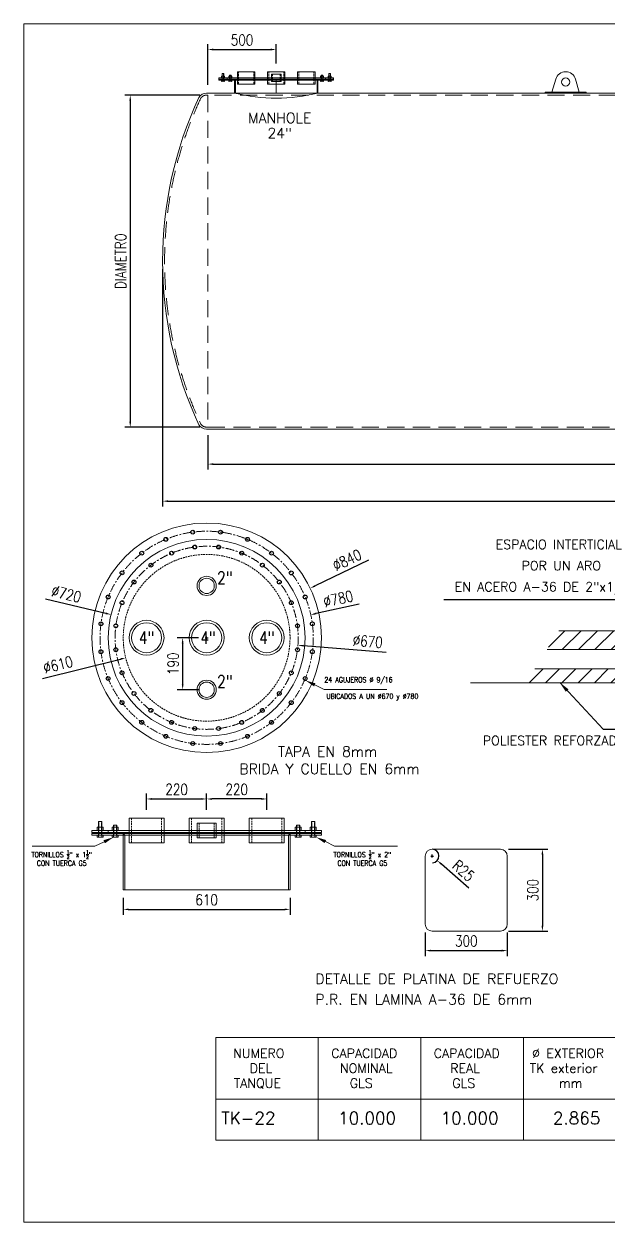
# Model space of a CAD drawing. Extents: x 174420 to 213214, y -41877 to -13498.
# Drawn here: x 187416 to 191689, y -29821 to -21053 of the extents above; entities that cross this region are included whole.
import ezdxf
from ezdxf.enums import TextEntityAlignment as Align

# ---------------------------------------------------------------- set-up
doc = ezdxf.new("R2010")
doc.units = 0
doc.header["$LTSCALE"] = 500
doc.header["$MEASUREMENT"] = 0
doc.linetypes.add('CENTER', pattern=[2, 1.25, -0.25, 0.25, -0.25])
doc.linetypes.add('HIDDEN', pattern=[0.375, 0.25, -0.125])
doc.layers.get('0').update_dxf_attribs({"linetype": 'CONTINUOUS', "lineweight": 9})
for name, color, linetype, lineweight in [('CENTER', 5, 'CENTER', 9), ('COTA', 2, 'CONTINUOUS', 9), ('COTAS', 2, 'CONTINUOUS', 9), ('dibujo', 7, 'CONTINUOUS', 30), ('FIBRA', 3, 'CONTINUOUS', 20), ('INVISIBLE', 1, 'HIDDEN', 9), ('TEXTO', 6, 'CONTINUOUS', 9)]:
    doc.layers.add(name, color=color, linetype=linetype, lineweight=lineweight)
doc.styles.add('ROMAND', font='romand')
doc.styles.get("Standard").update_dxf_attribs({"font": 'SIMPLEX.shx', "width": 0.8, "height": 80})
doc.dimstyles.get("Standard").update_dxf_attribs({"dimtxt": 0.18, "dimasz": 0.18, "dimexe": 0.18, "dimexo": 0.0625, "dimgap": 0.09, "dimtad": 0, "dimtih": 1, "dimtoh": 1, "dimdec": 4, "dimzin": 0, "dimdsep": 46, "dimtxsty": 'Standard', "dimcen": 0.09, "dimadec": 0, "dimazin": 0, "dimtfac": 1, "dimtdec": 4, "dimtofl": 0, "dimtmove": 0, "dimatfit": 3, "dimfxl": 1, "dimtolj": 1, "dimtzin": 0, "dimarcsym": 0})

# ---------------------------------------------------------------- blocks, each defined once
blk = doc.blocks.new('*D226')
at = {"layer": 'COTAS', "color": 0, "lineweight": -2, "transparency": 16777216}
for p, q in [((190962.4, -27092.1), (191249.3, -27092.1)), ((191209.3, -27132.1), (191209.3, -27652.1)), ((190962.4, -27692.1), (191249.3, -27692.1))]:
    blk.add_line(p, q, dxfattribs=at)
at = {"layer": 'COTAS', "color": 0, "transparency": 16777216}
for points in [[(191202.6, -27132.1), (191216, -27132.1), (191209.3, -27092.1)], [(191202.6, -27652.1), (191216, -27652.1), (191209.3, -27692.1)]]:
    blk.add_solid(points, dxfattribs=at)
at = {"layer": 'COTAS', "color": 0, "lineweight": 9, "transparency": 16777216, "insert": (191139.3, -27392.1), "char_height": 80, "attachment_point": 5, "rotation": 90}
blk.add_mtext('\\A1;300', dxfattribs=at)
blk = doc.blocks.new('*D227')
at = {"layer": 'COTAS', "color": 0, "lineweight": -2, "transparency": 16777216}
for p, q in [((190352.4, -27702.1), (190352.4, -27874.4)), ((190952.4, -27702.1), (190952.4, -27874.4)), ((190392.4, -27834.4), (190912.4, -27834.4))]:
    blk.add_line(p, q, dxfattribs=at)
at = {"layer": 'COTAS', "color": 0, "transparency": 16777216}
for points in [[(190392.4, -27827.8), (190392.4, -27841.1), (190352.4, -27834.4)], [(190912.4, -27827.8), (190912.4, -27841.1), (190952.4, -27834.4)]]:
    blk.add_solid(points, dxfattribs=at)
at = {"layer": 'COTAS', "color": 0, "lineweight": 9, "transparency": 16777216, "insert": (190652.4, -27764.4), "char_height": 80, "attachment_point": 5}
blk.add_mtext('\\A1;300', dxfattribs=at)
blk = doc.blocks.new('*D228')
at = {"layer": 'COTAS', "color": 0, "lineweight": -2, "transparency": 16777216}
for p, q in [((190392.4, -27142.1), (190412.4, -27142.1)), ((190402.4, -27152.1), (190402.4, -27132.1)), ((190671.8, -27377.4), (190470.2, -27201.3))]:
    blk.add_line(p, q, dxfattribs=at)
blk.add_arc((190402.4, -27142.1), 50, 273.02918, 90, dxfattribs=at)
at = {"layer": 'COTAS', "color": 0, "transparency": 16777216}
blk.add_solid([(190474.6, -27196.3), (190465.8, -27206.3), (190440.1, -27175)], dxfattribs=at)
at = {"layer": 'COTAS', "color": 0, "lineweight": 9, "transparency": 16777216, "insert": (190632.1, -27249.8), "char_height": 80, "attachment_point": 5, "rotation": 318.8658}
blk.add_mtext('\\A1;R25', dxfattribs=at)
blk = doc.blocks.new('*U215')
at = {"layer": 'dibujo'}
for centre in [(-55, 0), (55, 0)]:
    blk.add_circle(centre, 14, dxfattribs=at)
blk = doc.blocks.new('*U216')
at = {"layer": 'dibujo', "color": 0, "linetype": 'ByBlock', "lineweight": -2, "transparency": 16777216}
for p, rotation in [((345490.7, 2319.3), 104.9999999999998), ((345678.3, 2344), 89.9999999999998), ((345866, 2319.3), 74.99999999999983), ((345315.8, 2246.9), 119.9999999999998), ((346040.8, 2246.9), 59.99999999999984), ((345165.7, 2131.7), 134.9999999999998), ((346191, 2131.7), 44.99999999999986), ((345050.5, 1981.5), 149.9999999999997), ((346306.2, 1981.5), 29.9999999999999), ((344978, 1806.7), 164.9999999999997), ((346378.6, 1806.7), 14.99999999999997), ((344953.3, 1619), 180), ((344978, 1431.4), 194.9999999999997), ((346378.6, 1431.4), 344.9999999999994), ((345050.5, 1256.5), 209.9999999999997), ((346306.2, 1256.5), 329.9999999999994), ((345165.7, 1106.4), 224.9999999999997), ((346191, 1106.4), 314.9999999999994), ((345315.8, 991.1), 239.9999999999996), ((346040.8, 991.1), 299.9999999999994), ((345490.7, 918.7), 254.9999999999995), ((345866, 918.7), 284.9999999999995), ((345678.3, 894), 269.9999999999995)]:
    blk.add_blockref('*U215', p, dxfattribs=dict(at, rotation=rotation))
blk.add_blockref('*U215', (346403.3, 1619), dxfattribs=at)
blk = doc.blocks.new('*D217')
at = {"layer": 'COTAS', "color": 0, "lineweight": -2, "transparency": 16777216}
for p, q in [((189937.4, -24978), (189546.5, -25165.1)), ((188742.8, -25545.1), (188762.8, -25545.1)), ((188752.8, -25555.1), (188752.8, -25535.1))]:
    blk.add_line(p, q, dxfattribs=at)
at = {"layer": 'COTAS', "color": 0, "transparency": 16777216}
blk.add_solid([(189543.7, -25159.1), (189549.4, -25171.1), (189510.5, -25182.4)], dxfattribs=at)
at = {"layer": 'COTAS', "color": 0, "lineweight": 9, "transparency": 16777216, "insert": (189779.8, -24975.8), "char_height": 80, "attachment_point": 5, "rotation": 25.58309}
blk.add_mtext('\\A1;∅840', dxfattribs=at)
blk = doc.blocks.new('*D218')
at = {"layer": 'COTAS', "color": 0, "lineweight": -2, "transparency": 16777216}
for p, q in [((188312.8, -26805.1), (188312.8, -26684.7)), ((188352.8, -26724.7), (188712.8, -26724.7)), ((188752.8, -26805.1), (188752.8, -26684.7))]:
    blk.add_line(p, q, dxfattribs=at)
at = {"layer": 'COTAS', "color": 0, "transparency": 16777216}
for points in [[(188352.8, -26718.1), (188352.8, -26731.4), (188312.8, -26724.7)], [(188712.8, -26718.1), (188712.8, -26731.4), (188752.8, -26724.7)]]:
    blk.add_solid(points, dxfattribs=at)
at = {"layer": 'COTAS', "color": 0, "lineweight": 9, "transparency": 16777216, "insert": (188532.8, -26654.7), "char_height": 80, "attachment_point": 5}
blk.add_mtext('\\A1;220', dxfattribs=at)
blk = doc.blocks.new('*D219')
at = {"layer": 'COTAS', "color": 0, "lineweight": -2, "transparency": 16777216}
for p, q in [((188752.8, -26805.1), (188752.8, -26684.7)), ((189152.8, -26724.7), (188792.8, -26724.7)), ((189192.8, -26805.1), (189192.8, -26684.7))]:
    blk.add_line(p, q, dxfattribs=at)
at = {"layer": 'COTAS', "color": 0, "transparency": 16777216}
for points in [[(188792.8, -26718.1), (188792.8, -26731.4), (188752.8, -26724.7)], [(189152.8, -26718.1), (189152.8, -26731.4), (189192.8, -26724.7)]]:
    blk.add_solid(points, dxfattribs=at)
at = {"layer": 'COTAS', "color": 0, "lineweight": 9, "transparency": 16777216, "insert": (188972.8, -26654.7), "char_height": 80, "attachment_point": 5}
blk.add_mtext('\\A1;220', dxfattribs=at)
blk = doc.blocks.new('*D220')
at = {"layer": 'COTAS', "color": 0, "lineweight": -2, "transparency": 16777216}
for p, q in [((188142.8, -27449.1), (188142.8, -27572.8)), ((189362.8, -27449.1), (189362.8, -27572.8)), ((188182.8, -27532.8), (189322.8, -27532.8))]:
    blk.add_line(p, q, dxfattribs=at)
at = {"layer": 'COTAS', "color": 0, "transparency": 16777216}
for points in [[(188182.8, -27526.2), (188182.8, -27539.5), (188142.8, -27532.8)], [(189322.8, -27526.2), (189322.8, -27539.5), (189362.8, -27532.8)]]:
    blk.add_solid(points, dxfattribs=at)
at = {"layer": 'COTAS', "color": 0, "lineweight": 9, "transparency": 16777216, "insert": (188752.8, -27462.8), "char_height": 80, "attachment_point": 5}
blk.add_mtext('\\A1;610', dxfattribs=at)
blk = doc.blocks.new('*D221')
at = {"layer": 'COTAS', "color": 0, "lineweight": -2, "transparency": 16777216}
for p, q in [((189868.2, -25298), (189553.4, -25367.7)), ((188742.8, -25545.1), (188762.8, -25545.1)), ((188752.8, -25555.1), (188752.8, -25535.1))]:
    blk.add_line(p, q, dxfattribs=at)
at = {"layer": 'COTAS', "color": 0, "transparency": 16777216}
blk.add_solid([(189552, -25361.2), (189554.8, -25374.2), (189514.3, -25376.4)], dxfattribs=at)
at = {"layer": 'COTAS', "color": 0, "lineweight": 9, "transparency": 16777216, "insert": (189715.2, -25260.2), "char_height": 80, "attachment_point": 5, "rotation": 12.49167}
blk.add_mtext('\\A1;∅780', dxfattribs=at)
blk = doc.blocks.new('*D222')
at = {"layer": 'COTAS', "color": 0, "lineweight": -2, "transparency": 16777216}
for p, q in [((188742.8, -25545.1), (188762.8, -25545.1)), ((188752.8, -25555.1), (188752.8, -25535.1)), ((190066.4, -25652.5), (189460.4, -25603))]:
    blk.add_line(p, q, dxfattribs=at)
at = {"layer": 'COTAS', "color": 0, "transparency": 16777216}
blk.add_solid([(189461, -25596.3), (189459.9, -25609.6), (189420.6, -25599.7)], dxfattribs=at)
at = {"layer": 'COTAS', "color": 0, "lineweight": 9, "transparency": 16777216, "insert": (189931.4, -25571.2), "char_height": 80, "attachment_point": 5, "rotation": 355.32458}
blk.add_mtext('\\A1;∅670', dxfattribs=at)
blk = doc.blocks.new('*D223')
at = {"layer": 'COTAS', "color": 0, "lineweight": -2, "transparency": 16777216}
for p, q in [((187572.5, -25259), (188014.2, -25366.1)), ((188742.8, -25545.1), (188762.8, -25545.1)), ((188752.8, -25555.1), (188752.8, -25535.1))]:
    blk.add_line(p, q, dxfattribs=at)
at = {"layer": 'COTAS', "color": 0, "transparency": 16777216}
blk.add_solid([(188015.8, -25359.6), (188012.6, -25372.5), (188053.1, -25375.5)], dxfattribs=at)
at = {"layer": 'COTAS', "color": 0, "lineweight": 9, "transparency": 16777216, "insert": (187726.2, -25224.2), "char_height": 80, "attachment_point": 5, "rotation": 346.37433}
blk.add_mtext('\\A1;∅720', dxfattribs=at)
blk = doc.blocks.new('*D224')
at = {"layer": 'COTAS', "color": 0, "lineweight": -2, "transparency": 16777216}
for p, q in [((188742.8, -25545.1), (188762.8, -25545.1)), ((188752.8, -25555.1), (188752.8, -25535.1)), ((187550.9, -25842.3), (188121.8, -25701.1))]:
    blk.add_line(p, q, dxfattribs=at)
at = {"layer": 'COTAS', "color": 0, "transparency": 16777216}
blk.add_solid([(188120.2, -25694.7), (188123.4, -25707.6), (188160.7, -25691.5)], dxfattribs=at)
at = {"layer": 'COTAS', "color": 0, "lineweight": 9, "transparency": 16777216, "insert": (187665.3, -25741.9), "char_height": 80, "attachment_point": 5, "rotation": 13.89076}
blk.add_mtext('\\A1;∅610', dxfattribs=at)
blk = doc.blocks.new('*D225')
at = {"layer": 'COTAS', "color": 0, "lineweight": -2, "transparency": 16777216}
for p, q in [((188692.8, -25545.1), (188537.2, -25545.1)), ((188577.2, -25585.1), (188577.2, -25885.1)), ((188692.8, -25925.1), (188537.2, -25925.1))]:
    blk.add_line(p, q, dxfattribs=at)
at = {"layer": 'COTAS', "color": 0, "transparency": 16777216}
for points in [[(188570.5, -25585.1), (188583.8, -25585.1), (188577.2, -25545.1)], [(188570.5, -25885.1), (188583.8, -25885.1), (188577.2, -25925.1)]]:
    blk.add_solid(points, dxfattribs=at)
at = {"layer": 'COTAS', "color": 0, "lineweight": 9, "transparency": 16777216, "insert": (188507.2, -25735.1), "char_height": 80, "attachment_point": 5, "rotation": 90}
blk.add_mtext('\\A1;190', dxfattribs=at)
blk = doc.blocks.new('*X38')
at = {"color": 0}
for p, q in [((1039.1, 2948.3), (1092, 3001.2)), ((1085, 2941.2), (1145, 3001.2)), ((1138, 2941.2), (1198, 3001.2)), ((1191.1, 2941.2), (1251.1, 3001.2)), ((1244.1, 2941.2), (1304.1, 3001.2)), ((1297.1, 2941.2), (1357.1, 3001.2)), ((1350.2, 2941.2), (1410.2, 3001.2)), ((1403.2, 2941.2), (1463.2, 3001.2)), ((1456.2, 2941.2), (1516.2, 3001.2)), ((1509.3, 2941.2), (1569.3, 3001.2)), ((1562.3, 2941.2), (1622.3, 3001.2)), ((1615.3, 2941.2), (1655.2, 2981)), ((976.5, 2832.7), (1021.5, 2877.7)), ((1029.5, 2832.7), (1074.5, 2877.7)), ((1082.6, 2832.7), (1127.6, 2877.7)), ((1135.6, 2832.7), (1180.6, 2877.7)), ((1188.6, 2832.7), (1233.6, 2877.7)), ((1241.7, 2832.7), (1286.7, 2877.7)), ((1294.7, 2832.7), (1339.7, 2877.7)), ((1347.7, 2832.7), (1392.7, 2877.7)), ((1400.8, 2832.7), (1445.8, 2877.7)), ((1453.8, 2832.7), (1498.8, 2877.7)), ((1506.8, 2832.7), (1551.8, 2877.7)), ((1559.9, 2832.7), (1604.9, 2877.7)), ((1612.9, 2832.7), (1657.9, 2877.7))]:
    blk.add_line(p, q, dxfattribs=at)
blk = doc.blocks.new('*D257')
at = {"layer": 'COTAS', "color": 0, "lineweight": -2, "transparency": 16777216}
for p, q in [((188761.9, -21498.6), (188761.9, -21199.9)), ((189261.9, -21342.6), (189261.9, -21199.9)), ((188801.9, -21239.9), (189221.9, -21239.9))]:
    blk.add_line(p, q, dxfattribs=at)
at = {"layer": 'COTAS', "color": 0, "transparency": 16777216}
for points in [[(188801.9, -21233.2), (188801.9, -21246.5), (188761.9, -21239.9)], [(189221.9, -21233.2), (189221.9, -21246.5), (189261.9, -21239.9)]]:
    blk.add_solid(points, dxfattribs=at)
at = {"layer": 'COTAS', "color": 0, "lineweight": 9, "transparency": 16777216, "insert": (189011.9, -21169.9), "char_height": 80, "attachment_point": 5}
blk.add_mtext('\\A1;500', dxfattribs=at)
blk = doc.blocks.new('*D261')
at = {"layer": 'COTAS', "color": 0, "lineweight": -2, "transparency": 16777216}
for p, q in [((188761.9, -24063.3), (188761.9, -24314)), ((196996.9, -24063.3), (196996.9, -24314)), ((188801.9, -24274), (196956.9, -24274))]:
    blk.add_line(p, q, dxfattribs=at)
at = {"layer": 'COTAS', "color": 0, "transparency": 16777216}
for points in [[(188801.9, -24267.4), (188801.9, -24280.7), (188761.9, -24274)], [(196956.9, -24267.4), (196956.9, -24280.7), (196996.9, -24274)]]:
    blk.add_solid(points, dxfattribs=at)
at = {"layer": 'COTAS', "color": 0, "transparency": 16777216, "insert": (192879.4, -24204), "char_height": 80, "attachment_point": 5}
blk.add_mtext('\\A1;LONGITUD CILINDRICA', dxfattribs=at)
blk = doc.blocks.new('*D262')
at = {"layer": 'COTAS', "color": 0, "lineweight": -2, "transparency": 16777216}
for p, q in [((188701.9, -21573.6), (188153.9, -21573.6)), ((188193.9, -21613.6), (188193.9, -23963.3)), ((188701.9, -24003.3), (188153.9, -24003.3))]:
    blk.add_line(p, q, dxfattribs=at)
at = {"layer": 'COTAS', "color": 0, "transparency": 16777216}
for points in [[(188187.2, -21613.6), (188200.5, -21613.6), (188193.9, -21573.6)], [(188187.2, -23963.3), (188200.5, -23963.3), (188193.9, -24003.3)]]:
    blk.add_solid(points, dxfattribs=at)
at = {"layer": 'COTAS', "color": 0, "transparency": 16777216, "insert": (188123.9, -22788.5), "char_height": 80, "attachment_point": 5, "rotation": 90}
blk.add_mtext('\\A1;DIAMETRO', dxfattribs=at)
blk = doc.blocks.new('*D272')
at = {"layer": 'COTA', "color": 0, "lineweight": -2, "transparency": 16777216}
for p, q in [((188430.3, -22848.5), (188430.3, -24585.1)), ((197317.1, -22848.5), (197317.1, -24585.1)), ((188470.3, -24545.1), (197277.1, -24545.1))]:
    blk.add_line(p, q, dxfattribs=at)
at = {"layer": 'COTA', "color": 0, "transparency": 16777216}
for points in [[(188470.3, -24538.5), (188470.3, -24551.8), (188430.3, -24545.1)], [(197277.1, -24538.5), (197277.1, -24551.8), (197317.1, -24545.1)]]:
    blk.add_solid(points, dxfattribs=at)
at = {"layer": 'COTA', "color": 0, "transparency": 16777216, "insert": (192873.7, -24475.1), "char_height": 80, "attachment_point": 5}
blk.add_mtext('\\A1;LONGITUD TOTAL', dxfattribs=at)

msp = doc.modelspace()

# ---------------------------------------------------------------- linework, layer by layer
at = {"lineweight": 9}
for p, q in [((188761.9, -21558.6), (188751.9, -21558.6)), ((188761.9, -21558.6), (196996.9, -21558.6)), ((188761.9, -24018.3), (188751.9, -24018.3)), ((188761.9, -24018.3), (196996.9, -24018.3)), ((191243.9, -25629.6), (194158.8, -25629.6)), ((191153.9, -25772.5), (194068.8, -25772.5)), ((188819.8, -28471), (188819.8, -29221)), ((188819.8, -28471), (192569.8, -28471)), ((189569.8, -28921), (189569.8, -28471)), ((190319.8, -28921), (190319.8, -28471)), ((191069.8, -28921), (191069.8, -28471)), ((192569.8, -28921), (188819.8, -28921)), ((189569.8, -28921), (189569.8, -29221)), ((190319.8, -28921), (190319.8, -29221)), ((191069.8, -28921), (191069.8, -29221)), ((188819.8, -29221), (192569.8, -29221)), ((188819.8, -29821), (192569.8, -29821)), ((188819.8, -29821), (192569.8, -29821))]:
    msp.add_line(p, q, dxfattribs=at)
for centre, radius, start, end in [((188751.9, -21623.6), 65, 90, 150), ((189262.1, -20314.3), 1281.3, 256.21649, 283.78351), ((191264.9, -22788.5), 2834.6, 155.01403, 204.98597), ((188751.9, -23953.3), 65, 210, 270)]:
    msp.add_arc(centre, radius, start, end, dxfattribs=at)
at = {"layer": 'CENTER', "lineweight": 9, "ltscale": 0.1}
for radius in [780, 670]:
    msp.add_circle((188752.8, -25545.1), radius, dxfattribs=at)
at = {"layer": 'COTAS', "lineweight": 9}
for p, q in [((189261.9, -21458.6), (189261.9, -21558.6)), ((189543.9, -25889.8), (189611.4, -25922.4)), ((189611.4, -25922.4), (190070.7, -25922.4)), ((187935.7, -27070.2), (187476.4, -27070.2)), ((188003.2, -27037.6), (187935.7, -27070.2)), ((189621.4, -27036.6), (189688.9, -27069.2)), ((189688.9, -27069.2), (190148.2, -27069.2))]:
    msp.add_line(p, q, dxfattribs=at)
for points in [[(189549.3, -25878.6), (189538.5, -25901.1), (189476.3, -25857.3)], [(187997.8, -27026.4), (188008.7, -27048.9), (188070.8, -27005.1)], [(189626.8, -27025.4), (189616, -27047.9), (189553.8, -27004.1)]]:
    msp.add_solid(points, dxfattribs=at)
at = {"layer": 'dibujo', "lineweight": 9}
for p, q in [((188841.9, -21447.6), (189681.9, -21447.6)), ((188841.9, -21455.6), (188841.9, -21447.6)), ((188841.9, -21447.6), (188841.9, -21455.6)), ((189681.9, -21455.6), (188841.9, -21455.6)), ((188841.9, -21458.6), (188841.9, -21464.6)), ((188841.9, -21458.6), (188956.9, -21458.6)), ((188841.9, -21458.6), (188841.9, -21464.6)), ((189681.9, -21464.6), (188841.9, -21464.6)), ((188860.9, -21436.6), (188861.9, -21435.6)), ((188860.9, -21436.6), (188860.9, -21446.6)), ((188860.9, -21446.6), (188861.9, -21447.6)), ((188882.9, -21464.6), (188860.9, -21464.6)), ((188860.9, -21464.6), (188860.9, -21471.6)), ((188860.9, -21471.6), (188861.9, -21472.6)), ((188861.9, -21435.6), (188881.9, -21435.6)), ((188861.9, -21447.6), (188881.9, -21447.6)), ((188861.9, -21472.6), (188881.9, -21472.6)), ((188877.9, -21414.6), (188865.9, -21414.6)), ((188865.9, -21414.6), (188865.9, -21464.6)), ((188865.9, -21436.6), (188865.9, -21447.6)), ((188865.9, -21464.6), (188877.9, -21464.6)), ((188865.9, -21464.6), (188865.9, -21472.6)), ((188877.9, -21464.6), (188877.9, -21414.6)), ((188877.9, -21436.6), (188877.9, -21447.6)), ((188877.9, -21464.6), (188877.9, -21472.6)), ((188882.9, -21436.6), (188881.9, -21435.6)), ((188882.9, -21446.6), (188881.9, -21447.6)), ((188882.9, -21471.6), (188881.9, -21472.6)), ((188882.9, -21446.6), (188882.9, -21436.6)), ((188882.9, -21471.6), (188882.9, -21464.6)), ((188901.9, -21447.6), (188901.9, -21455.6)), ((188901.9, -21455.6), (188901.9, -21447.6)), ((188901.9, -21455.6), (188901.9, -21458.6)), ((188915.9, -21436.6), (188916.9, -21435.6)), ((188915.9, -21436.6), (188915.9, -21446.6)), ((188915.9, -21446.6), (188916.9, -21447.6)), ((188937.9, -21464.6), (188915.9, -21464.6)), ((188915.9, -21464.6), (188915.9, -21471.6)), ((188915.9, -21471.6), (188916.9, -21472.6)), ((188916.9, -21435.6), (188936.9, -21435.6)), ((188916.9, -21447.6), (188936.9, -21447.6)), ((188916.9, -21472.6), (188936.9, -21472.6)), ((188932.9, -21428.6), (188920.9, -21428.6)), ((188920.9, -21428.6), (188920.9, -21464.6)), ((188920.9, -21436.6), (188920.9, -21447.6)), ((188920.9, -21464.6), (188932.9, -21464.6)), ((188920.9, -21464.6), (188920.9, -21472.6)), ((188932.9, -21464.6), (188932.9, -21428.6)), ((188932.9, -21436.6), (188932.9, -21447.6)), ((188932.9, -21464.6), (188932.9, -21472.6)), ((188937.9, -21436.6), (188936.9, -21435.6)), ((188937.9, -21446.6), (188936.9, -21447.6)), ((188937.9, -21471.6), (188936.9, -21472.6)), ((188937.9, -21446.6), (188937.9, -21436.6)), ((188937.9, -21471.6), (188937.9, -21464.6)), ((188956.9, -21458.6), (188956.9, -21558.6)), ((188956.9, -21458.6), (188962.9, -21464.6)), ((188956.9, -21458.6), (189681.9, -21458.6)), ((188962.9, -21464.6), (188962.9, -21558.6)), ((188977.9, -21402.6), (189105.9, -21402.6)), ((188977.9, -21492.6), (188977.9, -21402.6)), ((189105.9, -21402.6), (189105.9, -21492.6)), ((189197.9, -21402.6), (189325.9, -21402.6)), ((189197.9, -21492.6), (189197.9, -21402.6)), ((189226.9, -21420.6), (189296.9, -21420.6)), ((189226.9, -21474.6), (189226.9, -21420.6)), ((189296.9, -21474.6), (189226.9, -21474.6)), ((189296.9, -21420.6), (189296.9, -21474.6)), ((189325.9, -21402.6), (189325.9, -21492.6)), ((189417.9, -21402.6), (189545.9, -21402.6)), ((189417.9, -21492.6), (189417.9, -21402.6)), ((189545.9, -21402.6), (189545.9, -21492.6)), ((189566.9, -21458.6), (189560.9, -21464.6)), ((189560.9, -21464.6), (189560.9, -21558.6)), ((189566.9, -21458.6), (189566.9, -21455.6)), ((189566.9, -21455.6), (189621.9, -21455.6)), ((189566.9, -21464.6), (189566.9, -21458.6)), ((189566.9, -21458.6), (189621.9, -21458.6)), ((189566.9, -21464.6), (189566.9, -21558.6)), ((189585.9, -21436.6), (189586.9, -21435.6)), ((189585.9, -21446.6), (189585.9, -21436.6)), ((189585.9, -21446.6), (189586.9, -21447.6)), ((189585.9, -21464.6), (189607.9, -21464.6)), ((189585.9, -21471.6), (189585.9, -21464.6)), ((189585.9, -21471.6), (189586.9, -21472.6)), ((189606.9, -21435.6), (189586.9, -21435.6)), ((189606.9, -21447.6), (189586.9, -21447.6)), ((189606.9, -21472.6), (189586.9, -21472.6)), ((189590.9, -21428.6), (189602.9, -21428.6)), ((189590.9, -21464.6), (189590.9, -21428.6)), ((189590.9, -21436.6), (189590.9, -21447.6)), ((189602.9, -21464.6), (189590.9, -21464.6)), ((189590.9, -21464.6), (189590.9, -21472.6)), ((189602.9, -21428.6), (189602.9, -21464.6)), ((189602.9, -21436.6), (189602.9, -21447.6)), ((189602.9, -21464.6), (189602.9, -21472.6)), ((189607.9, -21436.6), (189606.9, -21435.6)), ((189607.9, -21446.6), (189606.9, -21447.6)), ((189607.9, -21471.6), (189606.9, -21472.6)), ((189607.9, -21436.6), (189607.9, -21446.6)), ((189607.9, -21464.6), (189607.9, -21471.6)), ((189621.9, -21455.6), (189621.9, -21447.6)), ((189621.9, -21455.6), (189621.9, -21458.6)), ((189640.9, -21436.6), (189641.9, -21435.6)), ((189640.9, -21446.6), (189640.9, -21436.6)), ((189640.9, -21446.6), (189641.9, -21447.6)), ((189640.9, -21464.6), (189662.9, -21464.6)), ((189640.9, -21471.6), (189640.9, -21464.6)), ((189640.9, -21471.6), (189641.9, -21472.6)), ((189661.9, -21435.6), (189641.9, -21435.6)), ((189661.9, -21447.6), (189641.9, -21447.6)), ((189661.9, -21472.6), (189641.9, -21472.6)), ((189645.9, -21414.6), (189657.9, -21414.6)), ((189645.9, -21464.6), (189645.9, -21414.6)), ((189645.9, -21436.6), (189645.9, -21447.6)), ((189657.9, -21464.6), (189645.9, -21464.6)), ((189645.9, -21464.6), (189645.9, -21472.6)), ((189657.9, -21414.6), (189657.9, -21464.6)), ((189657.9, -21436.6), (189657.9, -21447.6)), ((189657.9, -21464.6), (189657.9, -21472.6)), ((189662.9, -21436.6), (189661.9, -21435.6)), ((189662.9, -21446.6), (189661.9, -21447.6)), ((189662.9, -21471.6), (189661.9, -21472.6)), ((189662.9, -21436.6), (189662.9, -21446.6)), ((189662.9, -21464.6), (189662.9, -21471.6)), ((189681.9, -21447.6), (189681.9, -21455.6)), ((189681.9, -21458.6), (189681.9, -21464.6)), ((191279.4, -21552.6), (191307.4, -21456.6)), ((191479.4, -21552.6), (191451.4, -21456.6)), ((189105.9, -21492.6), (188977.9, -21492.6)), ((189325.9, -21492.6), (189197.9, -21492.6)), ((189545.9, -21492.6), (189417.9, -21492.6)), ((191229.4, -21552.6), (191529.4, -21552.6)), ((191529.4, -21558.6), (191229.4, -21558.6)), ((191279.4, -21552.6), (191479.4, -21552.6)), ((191529.4, -21552.6), (191529.4, -21558.6)), ((187984.8, -26889.1), (187960.8, -26889.1)), ((187960.8, -26889.1), (187960.8, -26989.1)), ((187984.8, -26989.1), (187984.8, -26889.1)), ((188094.8, -26917.1), (188070.8, -26917.1)), ((188070.8, -26917.1), (188070.8, -26989.1)), ((188094.8, -26989.1), (188094.8, -26917.1)), ((188184.8, -26865.1), (188440.8, -26865.1)), ((188184.8, -27045.1), (188184.8, -26865.1)), ((188440.8, -26865.1), (188440.8, -27045.1)), ((188624.8, -26865.1), (188880.8, -26865.1)), ((188624.8, -27045.1), (188624.8, -26865.1)), ((188682.8, -26901.1), (188822.8, -26901.1)), ((188682.8, -27009.1), (188682.8, -26901.1)), ((188822.8, -26901.1), (188822.8, -27009.1)), ((188880.8, -26865.1), (188880.8, -27045.1)), ((189064.8, -26865.1), (189320.8, -26865.1)), ((189064.8, -27045.1), (189064.8, -26865.1)), ((189320.8, -26865.1), (189320.8, -27045.1)), ((189410.8, -26917.1), (189434.8, -26917.1)), ((189410.8, -26989.1), (189410.8, -26917.1)), ((189434.8, -26917.1), (189434.8, -26989.1)), ((189520.8, -26889.1), (189544.8, -26889.1)), ((189520.8, -26989.1), (189520.8, -26889.1)), ((189544.8, -26889.1), (189544.8, -26989.1)), ((187912.8, -26955.1), (189592.8, -26955.1)), ((187912.8, -26971.1), (187912.8, -26955.1)), ((187912.8, -26955.1), (187912.8, -26971.1)), ((189592.8, -26971.1), (187912.8, -26971.1)), ((187912.8, -26977.1), (187912.8, -26989.1)), ((187912.8, -26977.1), (188142.8, -26977.1)), ((187912.8, -26977.1), (187912.8, -26989.1)), ((189592.8, -26989.1), (187912.8, -26989.1)), ((187950.8, -26933.1), (187952.8, -26931.1)), ((187950.8, -26933.1), (187950.8, -26953.1)), ((187950.8, -26953.1), (187952.8, -26955.1)), ((187994.8, -26989.1), (187950.8, -26989.1)), ((187950.8, -26989.1), (187950.8, -27003.1)), ((187950.8, -27003.1), (187952.8, -27005.1)), ((187952.8, -26931.1), (187992.8, -26931.1)), ((187952.8, -26955.1), (187992.8, -26955.1)), ((187952.8, -27005.1), (187992.8, -27005.1)), ((187960.8, -26933.1), (187960.8, -26955.1)), ((187960.8, -26989.1), (187984.8, -26989.1)), ((187960.8, -26989.1), (187960.8, -27005.1)), ((187984.8, -26933.1), (187984.8, -26955.1)), ((187984.8, -26989.1), (187984.8, -27005.1)), ((187994.8, -26933.1), (187992.8, -26931.1)), ((187994.8, -26953.1), (187992.8, -26955.1)), ((187994.8, -27003.1), (187992.8, -27005.1)), ((187994.8, -26953.1), (187994.8, -26933.1)), ((187994.8, -27003.1), (187994.8, -26989.1)), ((188032.8, -26955.1), (188032.8, -26971.1)), ((188032.8, -26971.1), (188032.8, -26955.1)), ((188032.8, -26971.1), (188032.8, -26977.1)), ((188060.8, -26933.1), (188062.8, -26931.1)), ((188060.8, -26933.1), (188060.8, -26953.1)), ((188060.8, -26953.1), (188062.8, -26955.1)), ((188104.8, -26989.1), (188060.8, -26989.1)), ((188060.8, -26989.1), (188060.8, -27003.1)), ((188060.8, -27003.1), (188062.8, -27005.1)), ((188062.8, -26931.1), (188102.8, -26931.1)), ((188062.8, -26955.1), (188102.8, -26955.1)), ((188062.8, -27005.1), (188102.8, -27005.1)), ((188070.8, -26933.1), (188070.8, -26955.1)), ((188070.8, -26989.1), (188094.8, -26989.1)), ((188070.8, -26989.1), (188070.8, -27005.1)), ((188094.8, -26933.1), (188094.8, -26955.1)), ((188094.8, -26989.1), (188094.8, -27005.1)), ((188104.8, -26933.1), (188102.8, -26931.1)), ((188104.8, -26953.1), (188102.8, -26955.1)), ((188104.8, -27003.1), (188102.8, -27005.1)), ((188104.8, -26953.1), (188104.8, -26933.1)), ((188104.8, -27003.1), (188104.8, -26989.1)), ((188142.8, -26977.1), (188142.8, -27389.1)), ((188142.8, -26977.1), (188154.8, -26989.1)), ((188142.8, -26977.1), (189592.8, -26977.1)), ((188154.8, -26989.1), (188154.8, -27389.1)), ((189362.8, -26977.1), (189350.8, -26989.1)), ((189350.8, -26989.1), (189350.8, -27389.1)), ((189362.8, -26977.1), (189362.8, -26971.1)), ((189362.8, -26971.1), (189472.8, -26971.1)), ((189362.8, -26989.1), (189362.8, -26977.1)), ((189362.8, -26977.1), (189472.8, -26977.1)), ((189362.8, -26989.1), (189362.8, -27389.1)), ((189400.8, -26933.1), (189402.8, -26931.1)), ((189400.8, -26953.1), (189400.8, -26933.1)), ((189400.8, -26953.1), (189402.8, -26955.1)), ((189400.8, -26989.1), (189444.8, -26989.1)), ((189400.8, -27003.1), (189400.8, -26989.1)), ((189400.8, -27003.1), (189402.8, -27005.1)), ((189442.8, -26931.1), (189402.8, -26931.1)), ((189442.8, -26955.1), (189402.8, -26955.1)), ((189442.8, -27005.1), (189402.8, -27005.1)), ((189410.8, -26933.1), (189410.8, -26955.1)), ((189434.8, -26989.1), (189410.8, -26989.1)), ((189410.8, -26989.1), (189410.8, -27005.1)), ((189434.8, -26933.1), (189434.8, -26955.1)), ((189434.8, -26989.1), (189434.8, -27005.1)), ((189444.8, -26933.1), (189442.8, -26931.1)), ((189444.8, -26953.1), (189442.8, -26955.1)), ((189444.8, -27003.1), (189442.8, -27005.1)), ((189444.8, -26933.1), (189444.8, -26953.1)), ((189444.8, -26989.1), (189444.8, -27003.1)), ((189472.8, -26971.1), (189472.8, -26955.1)), ((189472.8, -26971.1), (189472.8, -26977.1)), ((189510.8, -26933.1), (189512.8, -26931.1)), ((189510.8, -26953.1), (189510.8, -26933.1)), ((189510.8, -26953.1), (189512.8, -26955.1)), ((189510.8, -26989.1), (189554.8, -26989.1)), ((189510.8, -27003.1), (189510.8, -26989.1)), ((189510.8, -27003.1), (189512.8, -27005.1)), ((189552.8, -26931.1), (189512.8, -26931.1)), ((189552.8, -26955.1), (189512.8, -26955.1)), ((189552.8, -27005.1), (189512.8, -27005.1)), ((189520.8, -26933.1), (189520.8, -26955.1)), ((189544.8, -26989.1), (189520.8, -26989.1)), ((189520.8, -26989.1), (189520.8, -27005.1)), ((189544.8, -26933.1), (189544.8, -26955.1)), ((189544.8, -26989.1), (189544.8, -27005.1)), ((189554.8, -26933.1), (189552.8, -26931.1)), ((189554.8, -26953.1), (189552.8, -26955.1)), ((189554.8, -27003.1), (189552.8, -27005.1)), ((189554.8, -26933.1), (189554.8, -26953.1)), ((189554.8, -26989.1), (189554.8, -27003.1)), ((189592.8, -26955.1), (189592.8, -26971.1)), ((189592.8, -26977.1), (189592.8, -26989.1)), ((188440.8, -27045.1), (188184.8, -27045.1)), ((188880.8, -27045.1), (188624.8, -27045.1)), ((188822.8, -27009.1), (188682.8, -27009.1)), ((189320.8, -27045.1), (189064.8, -27045.1)), ((190402.4, -27092.1), (190902.4, -27092.1)), ((190352.4, -27642.1), (190352.4, -27142.1)), ((190952.4, -27142.1), (190952.4, -27642.1)), ((188142.8, -27389.1), (189362.8, -27389.1)), ((190902.4, -27692.1), (190402.4, -27692.1))]:
    msp.add_line(p, q, dxfattribs=at)
at = {"layer": 'dibujo'}
msp.add_line((191229.4, -21552.6), (191229.4, -21558.6), dxfattribs=at)
at = {"layer": 'dibujo', "lineweight": 9}
for centre, radius in [((191379.4, -21477.6), 30), ((188752.8, -25545.1), 840), ((188752.8, -25545.1), 720), ((188752.8, -25165.1), 70), ((188752.8, -25165.1), 56), ((188312.8, -25545.1), 128), ((188752.8, -25545.1), 128), ((189192.8, -25545.1), 128), ((188312.8, -25545.1), 110), ((188752.8, -25545.1), 110), ((189192.8, -25545.1), 110), ((188752.8, -25925.1), 70), ((188752.8, -25925.1), 56)]:
    msp.add_circle(centre, radius, dxfattribs=at)
for centre, radius, start, end in [((188863.4, -21439.3), 3.63, 46.39718, 133.60282), ((188863.4, -21444), 3.63, 226.39718, 313.60282), ((188863.4, -21469), 3.63, 226.39718, 313.60282), ((188871.9, -21454.1), 18.5, 71.07536, 108.92464), ((188871.9, -21429.1), 18.5, 251.07536, 288.92464), ((188871.9, -21454.1), 18.5, 251.07536, 288.92464), ((188880.4, -21439.3), 3.63, 46.39718, 133.60282), ((188880.4, -21444), 3.63, 226.39718, 313.60282), ((188880.4, -21469), 3.63, 226.39718, 313.60282), ((188918.4, -21439.3), 3.63, 46.39718, 133.60282), ((188918.4, -21444), 3.63, 226.39718, 313.60282), ((188918.4, -21469), 3.63, 226.39718, 313.60282), ((188926.9, -21454.1), 18.5, 71.07536, 108.92464), ((188926.9, -21429.1), 18.5, 251.07536, 288.92464), ((188926.9, -21454.1), 18.5, 251.07536, 288.92464), ((188935.4, -21439.3), 3.63, 46.39718, 133.60282), ((188935.4, -21444), 3.63, 226.39718, 313.60282), ((188935.4, -21469), 3.63, 226.39718, 313.60282), ((189588.4, -21439.3), 3.63, 46.39718, 133.60282), ((189588.4, -21444), 3.63, 226.39718, 313.60282), ((189588.4, -21469), 3.63, 226.39718, 313.60282), ((189596.9, -21454.1), 18.5, 71.07536, 108.92464), ((189596.9, -21429.1), 18.5, 251.07536, 288.92464), ((189596.9, -21454.1), 18.5, 251.07536, 288.92464), ((189605.4, -21439.3), 3.63, 46.39718, 133.60282), ((189605.4, -21444), 3.63, 226.39718, 313.60282), ((189605.4, -21469), 3.63, 226.39718, 313.60282), ((189643.4, -21439.3), 3.63, 46.39718, 133.60282), ((189643.4, -21444), 3.63, 226.39718, 313.60282), ((189643.4, -21469), 3.63, 226.39718, 313.60282), ((189651.9, -21454.1), 18.5, 71.07536, 108.92464), ((189651.9, -21429.1), 18.5, 251.07536, 288.92464), ((189651.9, -21454.1), 18.5, 251.07536, 288.92464), ((189660.4, -21439.3), 3.63, 46.39718, 133.60282), ((189660.4, -21444), 3.63, 226.39718, 313.60282), ((189660.4, -21469), 3.63, 226.39718, 313.60282), ((191379.4, -21477.6), 75, 16.2602, 163.7398), ((187955.8, -26938.3), 7.25, 46.39718, 133.60282), ((187955.8, -26947.8), 7.25, 226.39718, 313.60282), ((187955.8, -26997.8), 7.25, 226.39718, 313.60282), ((187972.8, -26968.1), 37, 71.07536, 108.92464), ((187972.8, -26918.1), 37, 251.07536, 288.92464), ((187972.8, -26968.1), 37, 251.07536, 288.92464), ((187989.8, -26938.3), 7.25, 46.39718, 133.60282), ((187989.8, -26947.8), 7.25, 226.39718, 313.60282), ((187989.8, -26997.8), 7.25, 226.39718, 313.60282), ((188065.8, -26938.3), 7.25, 46.39718, 133.60282), ((188065.8, -26947.8), 7.25, 226.39718, 313.60282), ((188065.8, -26997.8), 7.25, 226.39718, 313.60282), ((188082.8, -26968.1), 37, 71.07536, 108.92464), ((188082.8, -26918.1), 37, 251.07536, 288.92464), ((188082.8, -26968.1), 37, 251.07536, 288.92464), ((188099.8, -26938.3), 7.25, 46.39718, 133.60282), ((188099.8, -26947.8), 7.25, 226.39718, 313.60282), ((188099.8, -26997.8), 7.25, 226.39718, 313.60282), ((189405.8, -26938.3), 7.25, 46.39718, 133.60282), ((189405.8, -26947.8), 7.25, 226.39718, 313.60282), ((189405.8, -26997.8), 7.25, 226.39718, 313.60282), ((189422.8, -26968.1), 37, 71.07536, 108.92464), ((189422.8, -26918.1), 37, 251.07536, 288.92464), ((189422.8, -26968.1), 37, 251.07536, 288.92464), ((189439.8, -26938.3), 7.25, 46.39718, 133.60282), ((189439.8, -26947.8), 7.25, 226.39718, 313.60282), ((189439.8, -26997.8), 7.25, 226.39718, 313.60282), ((189515.8, -26938.3), 7.25, 46.39718, 133.60282), ((189515.8, -26947.8), 7.25, 226.39718, 313.60282), ((189515.8, -26997.8), 7.25, 226.39718, 313.60282), ((189532.8, -26968.1), 37, 71.07536, 108.92464), ((189532.8, -26918.1), 37, 251.07536, 288.92464), ((189532.8, -26968.1), 37, 251.07536, 288.92464), ((189549.8, -26938.3), 7.25, 46.39718, 133.60282), ((189549.8, -26947.8), 7.25, 226.39718, 313.60282), ((189549.8, -26997.8), 7.25, 226.39718, 313.60282), ((190402.4, -27142.1), 50, 90, 180), ((190902.4, -27142.1), 50, 0, 90), ((190402.4, -27642.1), 50, 180, 270), ((190902.4, -27642.1), 50, 270, 0)]:
    msp.add_arc(centre, radius, start, end, dxfattribs=at)
at = {"layer": 'FIBRA', "lineweight": 9}
for p, q in [((187416.2, -21052.7), (187416.2, -29821)), ((199318.3, -21052.7), (187416.2, -21052.7)), ((191328.9, -25494.6), (194243.8, -25494.6)), ((190683.8, -25873.7), (194788.8, -25873.7)), ((187416.2, -29821), (199318.3, -29821))]:
    msp.add_line(p, q, dxfattribs=at)
at = {"layer": 'INVISIBLE', "lineweight": 9, "ltscale": 0.05}
for p, q in [((188866.9, -21414.6), (188866.9, -21464.6)), ((188876.9, -21464.6), (188876.9, -21414.6)), ((188921.9, -21428.6), (188921.9, -21464.6)), ((188931.9, -21464.6), (188931.9, -21428.6)), ((189591.9, -21464.6), (189591.9, -21428.6)), ((189601.9, -21428.6), (189601.9, -21464.6)), ((189646.9, -21464.6), (189646.9, -21414.6)), ((189656.9, -21414.6), (189656.9, -21464.6)), ((187962.8, -26889.1), (187962.8, -26989.1)), ((187982.8, -26989.1), (187982.8, -26889.1)), ((188072.8, -26917.1), (188072.8, -26989.1)), ((188092.8, -26989.1), (188092.8, -26917.1)), ((189412.8, -26989.1), (189412.8, -26917.1)), ((189432.8, -26917.1), (189432.8, -26989.1)), ((189522.8, -26989.1), (189522.8, -26889.1)), ((189542.8, -26889.1), (189542.8, -26989.1))]:
    msp.add_line(p, q, dxfattribs=at)
at = {"layer": 'INVISIBLE', "lineweight": 9, "ltscale": 0.1}
for p, q in [((188986.9, -21402.6), (188986.9, -21492.6)), ((189096.9, -21402.6), (189096.9, -21492.6)), ((189206.9, -21402.6), (189206.9, -21492.6)), ((189233.9, -21420.6), (189233.9, -21474.6)), ((189289.9, -21420.6), (189289.9, -21474.6)), ((189316.9, -21402.6), (189316.9, -21492.6)), ((189426.9, -21402.6), (189426.9, -21492.6)), ((189536.9, -21402.6), (189536.9, -21492.6)), ((188202.8, -26865.1), (188202.8, -27045.1)), ((188422.8, -26865.1), (188422.8, -27045.1)), ((188642.8, -26865.1), (188642.8, -27045.1)), ((188696.8, -26901.1), (188696.8, -27009.1)), ((188808.8, -26901.1), (188808.8, -27009.1)), ((188862.8, -26865.1), (188862.8, -27045.1)), ((189082.8, -26865.1), (189082.8, -27045.1)), ((189302.8, -26865.1), (189302.8, -27045.1))]:
    msp.add_line(p, q, dxfattribs=at)
at = {"layer": 'INVISIBLE', "lineweight": 9}
for p, q in [((188761.9, -21573.6), (188751.9, -21573.6)), ((188761.9, -21573.6), (188761.9, -24003.3)), ((196996.9, -21573.6), (188761.9, -21573.6)), ((188761.9, -24003.3), (188751.9, -24003.3)), ((188761.9, -24003.3), (196996.9, -24003.3))]:
    msp.add_line(p, q, dxfattribs=at)
at = {"layer": 'INVISIBLE', "lineweight": 9, "ltscale": 0.1}
msp.add_circle((188752.8, -25545.1), 610, dxfattribs=at)
at = {"layer": 'INVISIBLE', "lineweight": 9}
for centre, radius, start, end in [((191264.5, -22788.5), 2819.4, 155.0375, 204.9625), ((188751.9, -21623.6), 50, 90, 150), ((188751.9, -23953.3), 50, 210, 270)]:
    msp.add_arc(centre, radius, start, end, dxfattribs=at)

# ---------------------------------------------------------------- block references
at = {"layer": 'COTAS', "lineweight": 9, "xscale": 2.25, "yscale": 2.25, "zscale": 2.25}
msp.add_blockref('*X38', (188916, -32247.2), dxfattribs=at)
at = {"layer": 'dibujo', "lineweight": 9, "rotation": 7.500000000000014}
msp.add_blockref('*U216', (-153756.9, -72270.3), dxfattribs=at)

# ---------------------------------------------------------------- texts
at = {"lineweight": 9, "style": 'ROMAND'}
for s, height, p in [('TAPA EN 8mm', 75, (189274.2, -26415.3)), ('BRIDA Y CUELLO EN 6mm', 75, (188992.4, -26542.5)), ('NUMERO', 67.5, (188946.2, -28619.9)), ('CAPACIDAD', 67.5, (189664.3, -28619.9)), ('CAPACIDAD', 67.5, (190414.3, -28619.9)), ('%%C EXTERIOR', 67.5, (191133.9, -28619.9)), ('DEL', 67.5, (189067.8, -28729.1)), ('NOMINAL ', 67.5, (189727.9, -28729.1)), ('REAL', 67.5, (190534.9, -28729.1)), ('TK exterior', 67.5, (191117, -28729.1)), ('TANQUE', 67.5, (188952.1, -28838.4)), ('GLS', 67.5, (189799.9, -28838.4)), ('GLS', 67.5, (190549.9, -28838.4)), ('mm', 67.5, (191329.6, -28838.4)), ('TK-22', 90, (188859.1, -29105.5)), ('10.000', 90, (189714.4, -29105.5)), ('10.000', 90, (190464.4, -29105.5)), ('2.865', 90, (191286, -29105.5))]:
    msp.add_text(s, height=height, dxfattribs=at).set_placement(p)
at = {"layer": 'COTAS', "lineweight": 9, "style": 'ROMAND'}
for s, height, p in [('ESPACIO INTERTICIAL', 67.5, (190867.6, -24895.3)), ('POR UN ARO', 67.5, (191056.7, -25050.9)), ('EN ACERO A-36 DE 2"x1/4"', 67.5, (190567.6, -25205.3)), ('POLIESTER REFORZADO Y PINTURA ESMALTE', 67.5, (190772.9, -26330.6)), ('DETALLE DE PLATINA DE REFUERZO', 75, (189548.3, -28078.8)), ('P.R. EN LAMINA A-36 DE 6mm', 75, (189548.3, -28228.9))]:
    msp.add_text(s, height=height, dxfattribs=at).set_placement(p)
at = {"layer": 'COTAS', "lineweight": 9, "width": 0.8}
for s, p in [('2"', (188885.6, -25105.9)), ('4"', (188312.8, -25545.1)), ('4"', (188762.8, -25545.1)), ('4"', (189192.8, -25545.1)), ('2"', (188885.6, -25864.3))]:
    msp.add_text(s, height=90, dxfattribs=at).set_placement(p, align=Align.MIDDLE_CENTER)
at = {"layer": 'COTAS', "lineweight": 9, "char_height": 37.5, "attachment_point": 5}
for s, insert in [('24 AGUJEROS ∅ 9/16', (189863.6, -25858.6)), ('\\A1;TORNILLOS {\\H0.7x;\\S1/2;}" x 1{\\H0.7x;\\S1/2;}" \\PCON TUERCA G5', (187692.3, -27157.1)), ('\\A1;TORNILLOS {\\H0.7x;\\S1/2;}" x 2" \\PCON TUERCA G5', (189892, -27157.1))]:
    msp.add_mtext(s, dxfattribs=dict(at, insert=insert))
at = {"layer": 'COTAS', "lineweight": 9, "insert": (189965.1, -25979.6), "char_height": 37.5, "width": 815.714, "attachment_point": 5}
msp.add_mtext('UBICADOS A UN %%C670 y %%C780', dxfattribs=at)
at = {"layer": 'TEXTO', "lineweight": 9, "style": 'ROMAND'}
for s, p in [('MANHOLE', (189287.4, -21778.2)), ('24"', (189287.4, -21889.2))]:
    msp.add_text(s, height=75, dxfattribs=at).set_placement(p, align=Align.CENTER)

# ---------------------------------------------------------------- dimensions: what is measured, and where the dimension line sits
at = {"layer": 'COTA'}
dim = msp.add_linear_dim(base=(197317.1, -24545.1), p1=(188430.3, -22788.5), p2=(197317.1, -22788.5), text='LONGITUD TOTAL', dimstyle='Standard', override={"dimscale": 10, "dimtxt": 80, "dimasz": 4, "dimexe": 4, "dimexo": 6, "dimgap": 3, "dimtad": 1, "dimtih": 0, "dimtoh": 0, "dimdec": 0, "dimcen": 1, "dimdle": 1, "dimtdec": 0}, dxfattribs=at)
dim.commit()
dim.dimension.update_dxf_attribs({"geometry": '*D272', "text_midpoint": (192873.7, -24475.1)})
at = {"layer": 'COTAS', "lineweight": 9}
for base, p1, p2, override, picture, middle in [((189261.9, -21239.9), (188761.9, -21558.6), (189261.9, -21402.6), {"dimscale": 10, "dimtxt": 80, "dimasz": 4, "dimexe": 4, "dimexo": 6, "dimgap": 3, "dimtad": 1, "dimtih": 0, "dimtoh": 0, "dimdec": 0, "dimcen": 1, "dimdle": 1, "dimtdec": 0}, '*D257', (189011.9, -21169.9)), ((188752.8, -26724.7), (188312.8, -26865.1), (188752.8, -26865.1), {"dimscale": 10, "dimtxt": 80, "dimasz": 4, "dimexe": 4, "dimexo": 6, "dimgap": 3, "dimtad": 1, "dimtih": 0, "dimtoh": 0, "dimdec": 0, "dimlfac": 0.5, "dimcen": 1, "dimdle": 1, "dimtdec": 0}, '*D218', (188532.8, -26654.7)), ((188752.8, -26724.7), (189192.8, -26865.1), (188752.8, -26865.1), {"dimscale": 10, "dimtxt": 80, "dimasz": 4, "dimexe": 4, "dimexo": 6, "dimgap": 3, "dimtad": 1, "dimtih": 0, "dimtoh": 0, "dimdec": 0, "dimlfac": 0.5, "dimcen": 1, "dimdle": 1, "dimtdec": 0}, '*D219', (188972.8, -26654.7)), ((189362.8, -27532.8), (188142.8, -27389.1), (189362.8, -27389.1), {"dimscale": 10, "dimtxt": 80, "dimasz": 4, "dimexe": 4, "dimexo": 6, "dimgap": 3, "dimtad": 1, "dimtih": 0, "dimtoh": 0, "dimdec": 0, "dimlfac": 0.5, "dimcen": 1, "dimdle": 1, "dimtdec": 0}, '*D220', (188752.8, -27462.8))]:
    dim = msp.add_linear_dim(base=base, p1=p1, p2=p2, dimstyle='Standard', override=override, dxfattribs=at)
    dim.commit()
    dim.dimension.update_dxf_attribs({"geometry": picture, "text_midpoint": middle})
at = {"layer": 'COTAS'}
dim = msp.add_linear_dim(base=(188193.9, -24003.3), p1=(188761.9, -21573.6), p2=(188761.9, -24003.3), angle=90, text='DIAMETRO', dimstyle='Standard', override={"dimscale": 10, "dimtxt": 80, "dimasz": 4, "dimexe": 4, "dimexo": 6, "dimgap": 3, "dimtad": 1, "dimtih": 0, "dimtoh": 0, "dimdec": 0, "dimcen": 1, "dimdle": 1, "dimtdec": 0}, dxfattribs=at)
dim.commit()
dim.dimension.update_dxf_attribs({"geometry": '*D262', "text_midpoint": (188123.9, -22788.5)})
dim = msp.add_linear_dim(base=(196996.9, -24274), p1=(188761.9, -24003.3), p2=(196996.9, -24003.3), text='LONGITUD CILINDRICA', dimstyle='Standard', override={"dimscale": 10, "dimtxt": 80, "dimasz": 4, "dimexe": 4, "dimexo": 6, "dimgap": 3, "dimtad": 1, "dimtih": 0, "dimtoh": 0, "dimdec": 0, "dimcen": 1, "dimdle": 1, "dimtdec": 0}, dxfattribs=at)
dim.commit()
dim.dimension.update_dxf_attribs({"geometry": '*D261', "text_midpoint": (192879.4, -24274), "dimtype": 160})
at = {"layer": 'COTAS', "lineweight": 9}
for p1, p2, picture, middle in [((187995.2, -25907.8), (189510.5, -25182.4), '*D217', (189810, -25038.9)), ((189452.5, -25714.7), (188053.1, -25375.5), '*D223', (187709.7, -25292.2)), ((189345, -25398.6), (188160.7, -25691.5), '*D224', (187682.1, -25809.9)), ((188085, -25490.5), (189420.6, -25599.7), '*D222', (189925.7, -25641))]:
    dim = msp.add_diameter_dim_2p(p1=p1, p2=p2, dimstyle='Standard', override={"dimscale": 10, "dimtxt": 80, "dimasz": 4, "dimexe": 4, "dimexo": 6, "dimgap": 3, "dimtad": 1, "dimtih": 0, "dimtoh": 0, "dimdec": 0, "dimlfac": 0.5, "dimcen": 1, "dimdle": 1, "dimtdec": 0}, dxfattribs=at)
    dim.commit()
    dim.dimension.update_dxf_attribs({"geometry": picture, "text_midpoint": middle, "dimtype": 163})
dim = msp.add_diameter_dim_2p(p1=(187991.3, -25713.8), p2=(189514.3, -25376.4), dimstyle='Standard', override={"dimscale": 10, "dimtxt": 80, "dimasz": 4, "dimexe": 4, "dimexo": 6, "dimgap": 3, "dimtad": 1, "dimtih": 0, "dimtoh": 0, "dimdec": 0, "dimlfac": 0.5, "dimcen": 1, "dimdle": 1, "dimtdec": 0}, dxfattribs=at)
dim.commit()
dim.dimension.update_dxf_attribs({"geometry": '*D221', "text_midpoint": (189715.2, -25260.2)})
dim = msp.add_linear_dim(base=(188577.2, -25925.1), p1=(188752.8, -25545.1), p2=(188752.8, -25925.1), angle=90, dimstyle='Standard', override={"dimscale": 10, "dimtxt": 80, "dimasz": 4, "dimexe": 4, "dimexo": 6, "dimgap": 3, "dimtad": 1, "dimtih": 0, "dimtoh": 0, "dimdec": 0, "dimlfac": 0.5, "dimcen": 1, "dimdle": 1, "dimtdec": 0}, dxfattribs=at)
dim.commit()
dim.dimension.update_dxf_attribs({"geometry": '*D225', "text_midpoint": (188507.2, -25735.1)})
dim = msp.add_radius_dim(center=(190402.4, -27142.1), mpoint=(190440.1, -27175), text='R25', dimstyle='Standard', override={"dimscale": 10, "dimtxt": 80, "dimasz": 4, "dimexe": 4, "dimexo": 6, "dimgap": 3, "dimtad": 1, "dimtih": 0, "dimtoh": 0, "dimdec": 0, "dimcen": 1, "dimdle": 1, "dimtdec": 0}, dxfattribs=at)
dim.commit()
dim.dimension.update_dxf_attribs({"geometry": '*D228', "text_midpoint": (190632.1, -27249.8)})
dim = msp.add_linear_dim(base=(191209.3, -27692.1), p1=(190902.4, -27092.1), p2=(190902.4, -27692.1), angle=90, text='300', dimstyle='Standard', override={"dimscale": 10, "dimtxt": 80, "dimasz": 4, "dimexe": 4, "dimexo": 6, "dimgap": 3, "dimtad": 1, "dimtih": 0, "dimtoh": 0, "dimdec": 0, "dimcen": 1, "dimdle": 1, "dimtdec": 0}, dxfattribs=at)
dim.commit()
dim.dimension.update_dxf_attribs({"geometry": '*D226', "text_midpoint": (191139.3, -27392.1)})
dim = msp.add_linear_dim(base=(190952.4, -27834.4), p1=(190352.4, -27642.1), p2=(190952.4, -27642.1), text='300', dimstyle='Standard', override={"dimscale": 10, "dimtxt": 80, "dimasz": 4, "dimexe": 4, "dimexo": 6, "dimgap": 3, "dimtad": 1, "dimtih": 0, "dimtoh": 0, "dimdec": 0, "dimcen": 1, "dimdle": 1, "dimtdec": 0}, dxfattribs=at)
dim.commit()
dim.dimension.update_dxf_attribs({"geometry": '*D227', "text_midpoint": (190652.4, -27764.4)})

# ---------------------------------------------------------------- leaders
at = {"layer": 'COTAS', "lineweight": 9, "annotation_type": 0, "has_hookline": 1, "hookline_direction": 0, "horizontal_direction": (-1, 0, 0)}
msp.add_leader([(192417.7, -25711.7), (192098.7, -25268.2), (190519.5, -25268.2)], dimstyle='Standard', override={"dimscale": 10, "dimtxt": 10, "dimasz": 8, "dimexe": 2, "dimexo": 4, "dimgap": 3, "dimtad": 1, "dimtih": 0, "dimtoh": 0, "dimdec": 0, "dimcen": 1, "dimdle": 1, "dimtdec": 1}, dxfattribs=at)
at = {"layer": 'COTAS', "lineweight": 9, "annotation_type": 0, "has_hookline": 1, "hookline_direction": 0}
msp.add_leader([(191335.8, -25872.5), (191654.8, -26214.2), (192628.1, -26214.2)], dimstyle='Standard', override={"dimscale": 10, "dimtxt": 10, "dimasz": 8, "dimexe": 2, "dimexo": 4, "dimgap": 3, "dimtad": 1, "dimtih": 0, "dimtoh": 0, "dimdec": 0, "dimcen": 1, "dimdle": 1, "dimtdec": 1}, dxfattribs=at)

doc.saveas('drawing.dxf')
